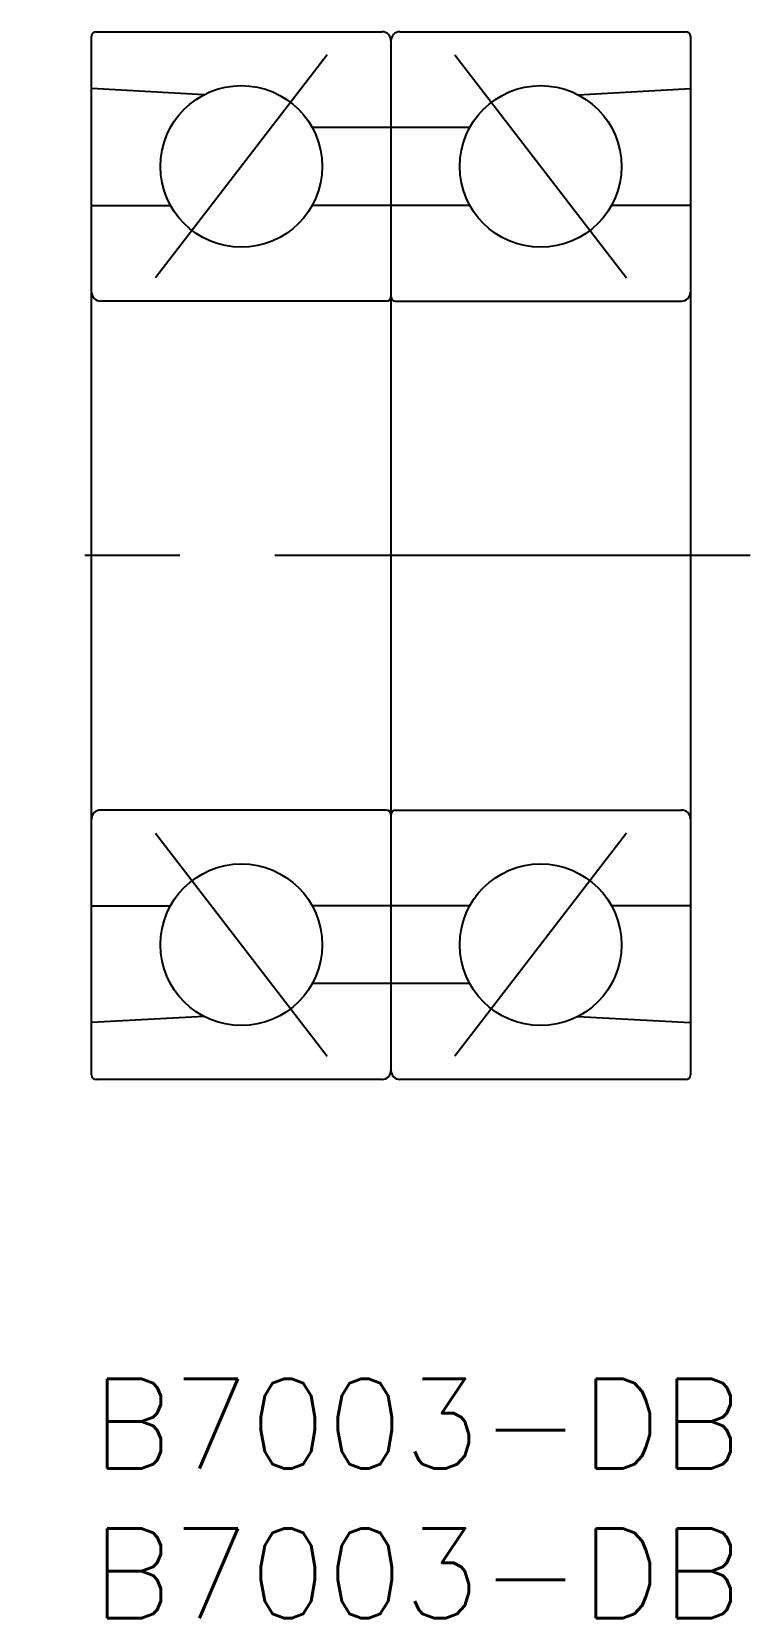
# Model space of a CAD drawing. Extents: x -2 to 22, y -8 to 45.
import ezdxf

# ---------------------------------------------------------------- set-up
doc = ezdxf.new("R2010")
doc.units = 0
doc.header["$LTSCALE"] = 0.5
doc.linetypes.add('CENTER', pattern=[50.8, 31.75, -6.35, 6.35, -6.35])
for name, color, linetype in [('MSM_CENTER', 1, 'CENTER'), ('MSM_CONTINUOUS', 7, 'CONTINUOUS'), ('MSM_PART_NUMBER', 7, 'CONTINUOUS')]:
    doc.layers.add(name, color=color, linetype=linetype)
doc.styles.get("Standard").update_dxf_attribs({"font": 'txt.shx', "height": 3, "bigfont": 'bigfont.shx'})

# ---------------------------------------------------------------- blocks, each defined once
blk = doc.blocks.new('*U2')
at = {"layer": 'MSM_PART_NUMBER'}
blk.add_text('B7003-DB', height=3, dxfattribs=at).set_placement((0, -3))
blk = doc.blocks.new('*U3')
at = {"layer": 'MSM_PART_NUMBER'}
blk.add_text('B7003-DB', height=3, dxfattribs=at).set_placement((0, -8))

msp = doc.modelspace()

# ---------------------------------------------------------------- linework, layer by layer
at = {"layer": 'MSM_CENTER'}
for p, q in [((7.866, 44.225), (2.134, 36.775)), ((12.134, 44.225), (17.866, 36.775)), ((22, 27.5), (-2, 27.5)), ((2.134, 18.225), (7.866, 10.775)), ((17.866, 18.225), (12.134, 10.775))]:
    msp.add_line(p, q, dxfattribs=at)
at = {"layer": 'MSM_CONTINUOUS'}
for p, q in [((0, 10.15), (0, 44.85)), ((0.15, 45), (9.7, 45)), ((10, 44.7), (10, 10.3)), ((10.3, 45), (19.85, 45)), ((20, 44.85), (20, 10.15)), ((3.757, 42.897), (0, 43.1)), ((16.243, 42.897), (20, 43.1)), ((12.634, 41.8), (7.366, 41.8)), ((0, 39.2), (2.634, 39.2)), ((12.634, 39.2), (7.366, 39.2)), ((20, 39.2), (17.366, 39.2)), ((9.85, 36), (0.3, 36)), ((10.15, 36), (19.7, 36)), ((9.85, 19), (0.3, 19)), ((10.15, 19), (19.7, 19)), ((0, 15.8), (2.634, 15.8)), ((12.634, 15.8), (7.366, 15.8)), ((20, 15.8), (17.366, 15.8)), ((12.634, 13.2), (7.366, 13.2)), ((3.757, 12.103), (0, 11.9)), ((16.243, 12.103), (20, 11.9)), ((9.7, 10), (0.15, 10)), ((19.85, 10), (10.3, 10))]:
    msp.add_line(p, q, dxfattribs=at)
for centre in [(5, 40.5), (15, 40.5), (5, 14.5), (15, 14.5)]:
    msp.add_circle(centre, 2.7, dxfattribs=at)
for centre, radius, start, end in [((0.15, 44.85), 0.15, 90, 180), ((9.7, 44.7), 0.3, 0, 90), ((10.3, 44.7), 0.3, 90, 180), ((19.85, 44.85), 0.15, 0, 90), ((0.3, 36.3), 0.3, 180, 270), ((9.85, 36.15), 0.15, 270, 0), ((10.15, 36.15), 0.15, 180, 270), ((19.7, 36.3), 0.3, 270, 0), ((0.3, 18.7), 0.3, 90, 180), ((9.85, 18.85), 0.15, 0, 90), ((10.15, 18.85), 0.15, 90, 180), ((19.7, 18.7), 0.3, 0, 90), ((0.15, 10.15), 0.15, 180, 270), ((9.7, 10.3), 0.3, 270, 0), ((10.3, 10.3), 0.3, 180, 270), ((19.85, 10.15), 0.15, 270, 0)]:
    msp.add_arc(centre, radius, start, end, dxfattribs=at)

# ---------------------------------------------------------------- block references
for name in ['*U2', '*U3']:
    msp.add_blockref(name, (0, 0), dxfattribs=at)

doc.saveas('drawing.dxf')
